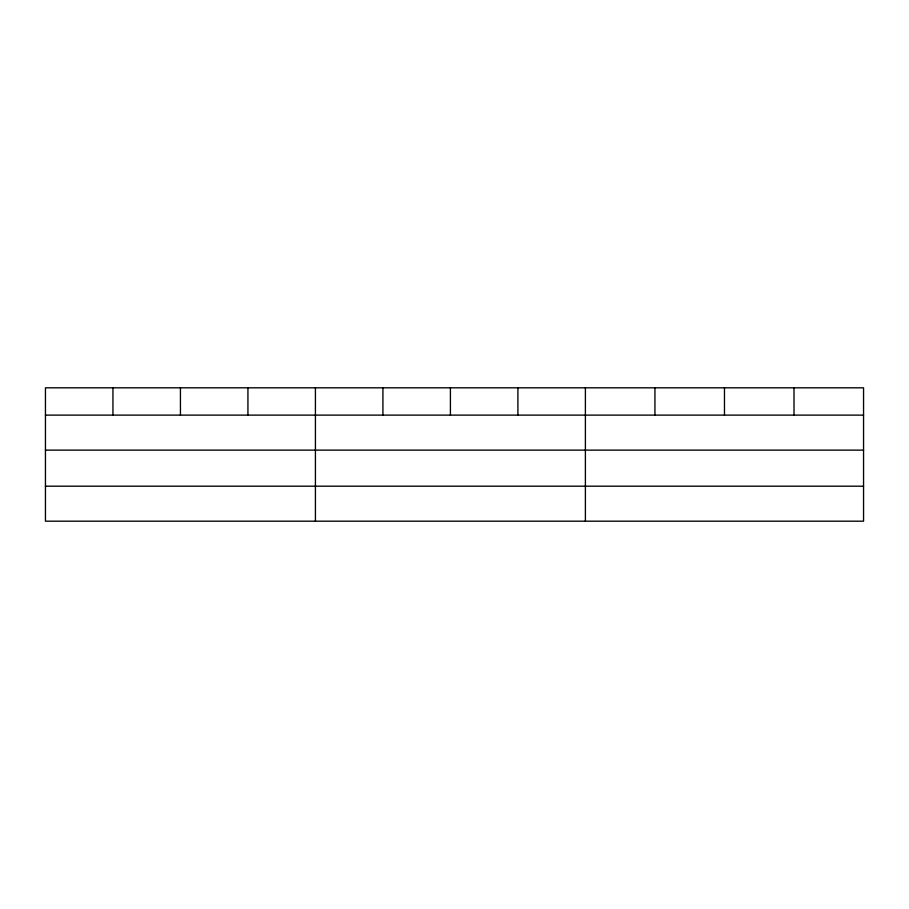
<?xml version="1.0" encoding="UTF-8"?>
<svg xmlns="http://www.w3.org/2000/svg" width="909" height="909" viewBox="0 0 909 909"><rect width="100%" height="100%" fill="white"/><g stroke="black" fill="none" stroke-linecap="round" stroke-linejoin="round"><path stroke-width="1.36" d="M863.55 450.125L863.55 387.813L45.45 387.813L45.45 521.187L863.55 521.187L863.55 450.125L45.45 450.125M45.45 415.118L863.55 415.118M45.45 486.19L863.55 486.19M794.011 387.813L794.011 415.118M724.473 387.813L724.473 415.118M654.934 387.813L654.934 415.118M585.396 387.813L585.396 521.187M517.903 387.813L517.903 415.118M450.409 387.813L450.409 415.118M382.916 387.813L382.916 415.118M315.423 387.813L315.423 521.187M247.93 387.813L247.93 415.118M180.437 387.813L180.437 415.118M112.943 387.813L112.943 415.118"/></g></svg>
